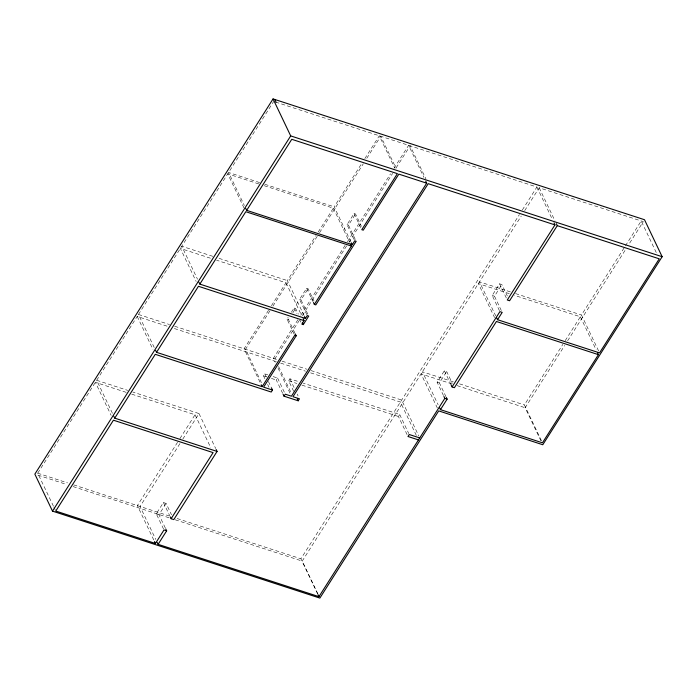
<?xml version="1.0" encoding="UTF-8"?>
<svg xmlns="http://www.w3.org/2000/svg" width="697" height="697" viewBox="0 0 697 697"><rect width="100%" height="100%" fill="white"/><g stroke="black" fill="none" stroke-linecap="round" stroke-linejoin="round"><path stroke-width="0.52" stroke-dasharray="3.48 2.61" d="M53.451 506.196L37.708 473.185L96.247 380.963M112.426 413.295L96.683 380.283L137.204 316.447L168.169 326.518M154.211 347.472L138.468 314.46L273.703 101.44M177.561 442.273L137.37 505.595L154.499 541.517M179.896 438.605L195.038 414.75L131.341 394.032M179.931 443.623L140.036 506.466L155.78 539.478M182.823 439.066L199.011 413.565L132.857 392.045M268.528 310.287L244.072 348.805L260.739 383.759M271.438 305.704L285.988 282.773L216.619 260.216M304.084 315.593L287.382 280.586L315.889 235.682M318.215 232.014L333.34 208.185L263.98 185.62M350.905 241.842L334.203 206.835L361.377 164.022M364.853 158.559L379.307 135.784L394.589 167.82M270.018 310.714L245.536 349.284L262.203 384.23M272.928 306.122L317.231 236.344M319.566 232.667L363.285 163.804M366.779 158.297L380.771 136.255L396.053 168.299M163.542 529.014L156.276 513.794L163.42 502.546L166.086 503.417L171.532 514.83M165.302 527.977L158.951 514.665L166.086 503.417M294.282 334.368L287.016 319.148L288.114 317.423M291.39 312.256L294.125 307.952L295.589 308.431L298.316 314.147M296.338 304.467L297.732 302.28M306.811 314.635L299.544 299.414L306.636 288.244L308.1 288.724L314.007 301.104M343.691 229.879L344.553 228.529M354.268 239.864L347.01 224.643L354.076 213.526L355.54 213.996L361.438 226.368M294.831 332.939L288.48 319.627L290.118 317.039M292.853 312.735L295.589 308.431M307.813 314.155L301.008 299.884L308.1 288.724M355.278 239.393L348.474 225.122L355.54 213.996M297.872 319.775L273.39 358.336L275.245 362.222M300.79 315.183L345.085 245.405M347.42 241.728L390.555 173.78M394.049 168.273L408.625 145.316L423.907 177.36M264.877 378.706L263.518 375.857L264.782 373.871L267.735 374.829M299.388 320.272L274.906 358.833L276.291 361.743M302.298 315.68L346.601 245.893M348.936 242.225L392.655 173.353M396.149 167.846L410.141 145.812L425.884 178.824M282.668 393.335L276.317 380.022L277.58 378.035L272.658 376.432M293.655 391.278L288.654 380.806L289.917 378.82L299.152 381.817M317.571 593.731L300.904 558.785L519.413 214.58M522.332 209.989L536.899 187.04L274.74 101.771M318.006 594.192L302.219 561.094L521.234 216.096M524.71 210.616L539.208 187.789L643.287 221.637L629.321 243.636M407.074 434.597L398.44 416.51L399.703 414.523L303.256 383.158M443.466 395.53L437.115 382.217L444.372 370.778L446.681 371.527L452.275 383.263M499.444 310.688L492.187 295.467L499.575 283.827L501.884 284.576L507.32 295.99M445.958 396.671L439.424 382.967L446.681 371.527M501.3 310.479L494.495 296.216L501.884 284.576M541.525 440.87L524.388 404.948L562.871 344.335M565.197 340.659L580.357 316.786L514.43 295.336M598.61 350.948L581.481 315.018L641.196 220.958L656.94 253.969M540.924 440.844L525.137 407.745L564.718 345.398M567.628 340.816L625.828 249.143M259.659 182.588L228.599 172.49L244.342 205.502M264.834 184.269L334.203 206.835M258.796 183.938L227.736 173.841L243.95 207.819M347.01 224.643L348.474 225.122M510.396 291.904L479.492 281.849L495.698 315.837M515.545 293.576L581.481 315.018M509.28 293.664L478.369 283.618L494.582 317.597M492.187 295.467L494.495 296.216M212.838 256.339L181.778 246.241L197.521 279.253M219.05 258.36L287.382 280.586M210.407 258.195L180.384 248.428L196.127 281.44M299.544 299.414L301.008 299.884M287.016 319.148L288.48 319.627M453.303 381.834L422.399 371.78L438.143 404.791M459.489 383.847L524.388 404.948M451.978 383.951L421.058 373.897L437.315 407.963M457.127 385.624L525.137 407.745M437.115 382.217L439.424 382.967M138.468 314.46L169.528 324.558M174.703 326.248L276.962 359.504M282.119 361.177L306.854 369.227M310.975 370.56L401.664 400.061L418.801 435.982M174.363 328.531L275.515 361.429M280.673 363.111L305.443 371.161M310.609 372.843L400.4 402.047L416.614 436.026M288.654 380.806L296.87 383.472M301.993 385.145L398.44 416.51M263.518 375.857L266.472 376.816M271.394 378.419L276.317 380.022M96.683 380.283L127.69 390.372M126.201 392.359L95.376 382.331L111.119 415.342M37.708 473.185L67.496 482.873M73.664 484.877L168.909 515.858M177.16 518.533L300.904 558.785M37.943 475.145L66.851 484.546M73.046 486.558L169.049 517.784M175.243 519.796L302.219 561.094M156.276 513.794L158.951 514.665M539.208 187.789L554.951 220.792M536.899 187.04L552.181 219.076M580.357 316.786L596.109 349.789M499.575 283.827L506.379 298.098M444.372 370.778L451.177 385.04M354.076 213.526L361.787 229.696M333.34 208.185L349.589 242.242M399.703 414.523L408.782 433.56M306.636 288.244L312.988 301.566M285.988 282.773L301.331 314.931M294.125 307.952L296.844 313.659M300.024 320.324L300.93 322.223M289.917 378.82L294.456 388.334M297.183 394.049L298.089 395.948M278.608 366.596L291.573 393.788M278.025 368.051L290.527 394.267M277.58 378.035L285.291 394.206M264.782 373.871L266.594 377.669M268.406 381.477L271.586 388.133M267.604 384.413L268.964 387.271M199.011 413.565L215.687 448.519M195.038 414.75L210.79 447.753M137.204 316.447L152.948 349.458M163.42 502.546L169.772 515.867M53.913 507.163L55.298 510.073"/><path stroke-width="1.05" d="M273.058 98.913L34.85 474.134L52.493 511.128L319.862 598.087L438.701 410.89L542.789 444.738L662.15 256.714L644.507 219.721L273.058 98.913L290.701 135.906L662.15 256.714M52.493 511.128L290.701 135.906M170.225 516.817L171.131 518.716L173.806 519.587L217.072 451.429L114.744 418.148L155.265 354.311L271.229 392.028L272.492 390.041L271.586 388.133M272.492 390.041L263.597 387.149L296.19 335.797L294.735 335.318L262.133 386.669L156.529 352.325L198.445 286.293L304.049 320.637L301.836 324.122L303.3 324.602L308.727 316.055L307.264 315.584L305.443 318.451L199.839 284.106L198.906 282.163M199.839 284.106L245.797 211.705L351.401 246.05L314.347 304.415L315.811 304.894L356.184 241.293L354.729 240.813L352.264 244.699L246.66 210.355L245.727 208.412M246.66 210.355L291.764 139.304L397.368 173.649L361.787 229.696L363.25 230.167L398.832 174.119L426.686 183.18L291.451 396.201L285.291 394.206L284.036 396.192L298.194 400.792L299.457 398.806L292.967 396.698L428.202 183.677L554.96 224.904L507.285 299.998L509.594 300.747L557.269 225.654L556.345 223.711M171.131 518.716L213.099 452.614L113.437 420.195L55.76 511.049L155.431 543.46L163.995 529.964L166.661 530.835L158.097 544.331L318.965 596.649L444.825 398.388L443.919 396.48M439.537 407.701L440.46 409.644L542.449 442.813L598.418 354.651L496.43 321.483L454.392 387.698L452.092 386.948L499.897 311.637L502.206 312.387L497.553 319.714L599.542 352.882L659.257 258.822L557.269 225.654M440.46 409.644L447.134 399.137L446.35 397.49M444.825 398.388L447.134 399.137M419.725 437.925L409.244 434.51L407.98 436.496L418.461 439.912M554.037 222.962L554.96 224.904M597.495 352.708L598.418 354.651M496.621 317.771L497.553 319.714M425.762 181.237L426.686 183.18M451.177 385.04L452.092 386.948M351.358 242.791L352.264 244.699M350.495 244.15L351.401 246.05M313.441 302.515L314.347 304.415M304.537 316.551L305.443 318.451M303.143 318.738L304.049 320.637M302.393 322.702L303.3 324.602M295.284 333.889L296.19 335.797M297.288 398.893L298.194 400.792M283.121 394.284L284.036 396.192M261.209 384.727L262.133 386.669M318.032 594.707L318.965 596.649M216.148 449.487L217.072 451.429M155.605 350.382L156.529 352.325M113.811 416.205L114.744 418.148M165.755 528.936L166.661 530.835M157.173 542.388L158.097 544.331M154.499 541.517L155.431 543.46M274.923 99.523L276.186 102.503"/></g></svg>
